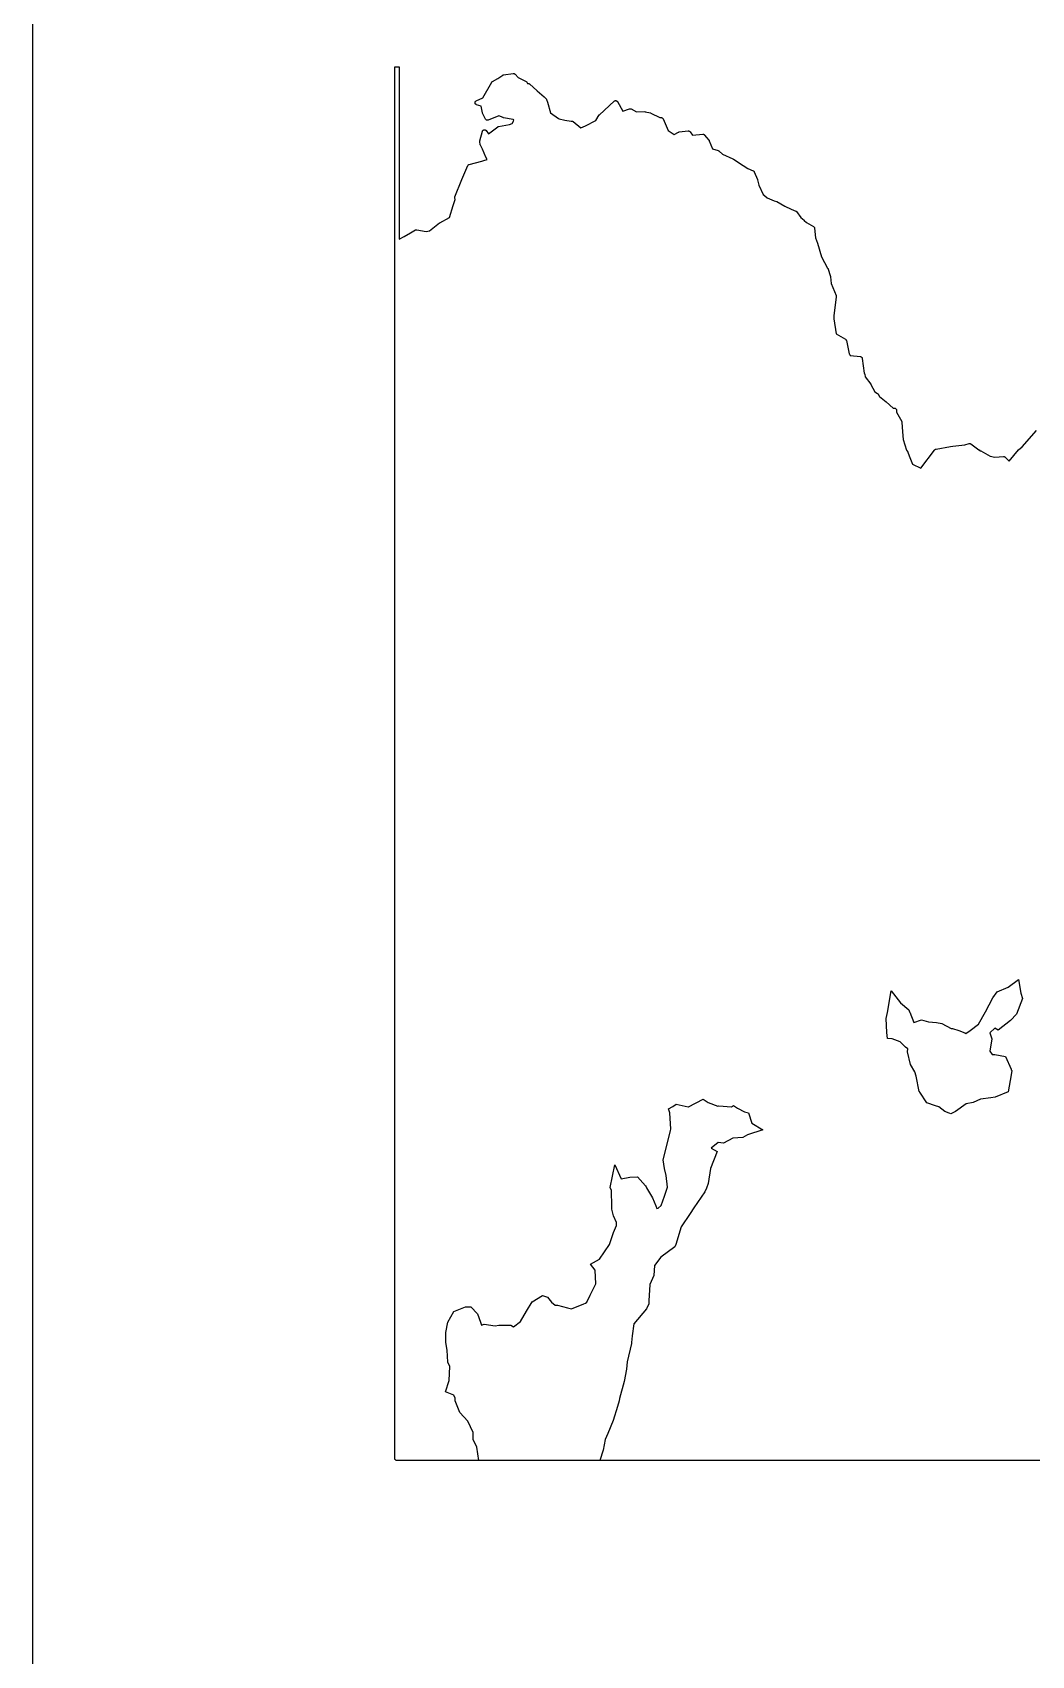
# Model space of a CAD drawing. Header units: millimetres. Extents: x 0 to 600, y 0 to 900.
# Drawn here: x 0 to 35.8, y 734 to 792.2 of the extents above; entities that cross this region are included whole.
import ezdxf

# ---------------------------------------------------------------- set-up
doc = ezdxf.new("R2010")
doc.units = ezdxf.units.MM
for name, color, linetype in [('CORTE', 1, 'Continuous'), ('GRABADO', 5, 'Continuous'), ('HOJA', 8, 'Continuous')]:
    doc.layers.add(name, color=color, linetype=linetype)

msp = doc.modelspace()

# ---------------------------------------------------------------- linework, layer by layer
at = {"layer": 'CORTE'}
msp.add_lwpolyline([(94.266, 741), (35.032, 741), (34.612, 741), (34.196, 741), (33.791, 741), (33.292, 741), (32.813, 741), (32.333, 741), (31.852, 741), (31.282, 741), (30.843, 741), (30.341, 741), (29.868, 741), (29.376, 741), (28.872, 741), (28.404, 741), (27.873, 741), (27.402, 741), (26.986, 741), (26.498, 741), (25.898, 741), (25.321, 741), (24.811, 741), (24.29, 741), (23.802, 741), (23.319, 741), (22.81, 741), (22.294, 741), (13.072, 741), (13.067, 741), (13.061, 741.001), (13.054, 741.003), (13.045, 741.006), (13.039, 741.009), (13.034, 741.012), (13.029, 741.016), (13.022, 741.022), (13.016, 741.029), (13.012, 741.034), (13.009, 741.039), (13.006, 741.045), (13.003, 741.054), (13.001, 741.061), (13, 741.067), (13, 741.072), (13, 741.072), (13, 779.912), (13, 780.035), (13, 781.379), (13, 781.38), (13, 790.982), (13.15, 790.982), (13.15, 784.796), (13.333, 784.896), (13.56, 785.033), (13.739, 785.132), (13.744, 785.135), (13.752, 785.137), (13.763, 785.14), (13.774, 785.141), (13.78, 785.14), (13.784, 785.14), (14.121, 785.081), (14.238, 785.099), (14.598, 785.381), (14.603, 785.385), (14.607, 785.387), (14.955, 785.577), (15.091, 786.009), (15.091, 786.009), (15.16, 786.226), (15.15, 786.288), (15.149, 786.298), (15.15, 786.307), (15.151, 786.312), (15.153, 786.32), (15.407, 786.944), (15.407, 786.944), (15.62, 787.441), (15.622, 787.446), (15.627, 787.454), (15.633, 787.461), (15.636, 787.464), (15.643, 787.47), (15.65, 787.475), (15.654, 787.477), (15.662, 787.481), (15.669, 787.483), (16.124, 787.602), (16.125, 787.602), (16.191, 787.619), (16.308, 787.655), (16.267, 787.742), (16.144, 788.03), (16.069, 788.172), (16.068, 788.176), (16.065, 788.182), (16.064, 788.189), (16.063, 788.194), (16.049, 788.294), (16.049, 788.299), (16.049, 788.309), (16.05, 788.318), (16.051, 788.322), (16.14, 788.67), (16.141, 788.674), (16.144, 788.682), (16.148, 788.689), (16.151, 788.694), (16.157, 788.701), (16.165, 788.709), (16.175, 788.715), (16.181, 788.718), (16.186, 788.72), (16.194, 788.722), (16.198, 788.723), (16.205, 788.724), (16.217, 788.724), (16.228, 788.723), (16.237, 788.72), (16.245, 788.717), (16.25, 788.714), (16.255, 788.711), (16.262, 788.705), (16.268, 788.7), (16.271, 788.696), (16.357, 788.581), (16.692, 788.829), (16.696, 788.832), (16.701, 788.835), (16.709, 788.838), (16.716, 788.84), (16.721, 788.842), (17.111, 788.907), (17.206, 788.954), (17.255, 789.029), (17.268, 789.081), (17.239, 789.089), (16.893, 789.156), (16.888, 789.157), (16.882, 789.159), (16.734, 789.218), (16.345, 789.07), (16.34, 789.068), (16.329, 789.065), (16.323, 789.065), (16.318, 789.064), (16.307, 789.065), (16.301, 789.067), (16.296, 789.068), (16.288, 789.071), (16.28, 789.075), (16.274, 789.079), (16.269, 789.083), (16.263, 789.088), (16.259, 789.093), (16.255, 789.098), (16.252, 789.104), (16.144, 789.315), (16.142, 789.319), (16.14, 789.327), (16.138, 789.334), (16.098, 789.571), (15.927, 789.622), (15.923, 789.624), (15.918, 789.626), (15.911, 789.63), (15.904, 789.635), (15.9, 789.638), (15.895, 789.644), (15.889, 789.652), (15.886, 789.657), (15.883, 789.663), (15.881, 789.669), (15.878, 789.677), (15.877, 789.685), (15.877, 789.693), (15.877, 789.699), (15.877, 789.704), (15.88, 789.714), (15.882, 789.721), (15.884, 789.727), (15.889, 789.734), (15.893, 789.739), (15.897, 789.745), (15.907, 789.754), (15.916, 789.759), (15.92, 789.761), (16.159, 789.868), (16.473, 790.427), (16.475, 790.431), (16.48, 790.437), (16.486, 790.443), (16.493, 790.449), (16.498, 790.452), (16.695, 790.567), (16.868, 790.683), (16.874, 790.687), (16.886, 790.692), (16.896, 790.694), (17.249, 790.739), (17.257, 790.74), (17.269, 790.739), (17.281, 790.736), (17.289, 790.732), (17.297, 790.729), (17.303, 790.724), (17.306, 790.722), (17.31, 790.718), (17.419, 790.602), (17.71, 790.454), (17.715, 790.451), (17.72, 790.447), (17.726, 790.442), (17.731, 790.437), (17.736, 790.43), (17.74, 790.423), (17.743, 790.418), (17.745, 790.413), (17.755, 790.38), (17.763, 790.382), (17.77, 790.383), (17.775, 790.384), (17.78, 790.384), (17.791, 790.383), (17.8, 790.381), (17.804, 790.38), (17.81, 790.378), (17.819, 790.373), (17.826, 790.368), (17.829, 790.366), (18.108, 790.119), (18.354, 789.907), (18.356, 789.904), (18.426, 789.832), (18.429, 789.829), (18.434, 789.822), (18.438, 789.814), (18.44, 789.809), (18.472, 789.719), (18.473, 789.716), (18.581, 789.327), (18.866, 789.133), (18.89, 789.119), (19.101, 789.072), (19.32, 789.03), (19.343, 789.032), (19.351, 789.032), (19.367, 789.03), (19.376, 789.027), (19.382, 789.024), (19.388, 789.021), (19.393, 789.018), (19.671, 788.799), (19.841, 788.861), (20.203, 789.055), (20.332, 789.255), (20.334, 789.258), (20.339, 789.265), (20.864, 789.749), (20.87, 789.754), (20.877, 789.758), (20.882, 789.761), (20.888, 789.763), (20.896, 789.766), (20.902, 789.768), (20.91, 789.769), (20.917, 789.769), (20.927, 789.768), (20.933, 789.767), (20.934, 789.767), (20.938, 789.766), (20.944, 789.764), (20.952, 789.761), (20.957, 789.758), (20.965, 789.753), (20.972, 789.746), (20.976, 789.742), (20.98, 789.737), (20.983, 789.733), (21.181, 789.395), (21.418, 789.474), (21.421, 789.475), (21.429, 789.477), (21.44, 789.478), (21.448, 789.477), (21.454, 789.476), (21.46, 789.475), (21.468, 789.472), (21.473, 789.47), (21.673, 789.361), (21.961, 789.373), (21.968, 789.373), (21.974, 789.372), (21.978, 789.371), (22.173, 789.326), (22.18, 789.324), (22.187, 789.321), (22.506, 789.165), (22.559, 789.16), (22.564, 789.159), (22.571, 789.158), (22.579, 789.155), (22.583, 789.153), (22.59, 789.15), (22.598, 789.144), (22.604, 789.139), (22.612, 789.13), (22.617, 789.121), (22.619, 789.118), (22.658, 789.029), (22.807, 788.701), (23.014, 788.556), (23.175, 788.638), (23.18, 788.64), (23.189, 788.643), (23.194, 788.644), (23.198, 788.645), (23.525, 788.681), (23.531, 788.681), (23.539, 788.68), (23.548, 788.679), (23.554, 788.677), (23.559, 788.676), (23.568, 788.671), (23.576, 788.666), (23.58, 788.663), (23.585, 788.658), (23.59, 788.652), (23.68, 788.533), (24.049, 788.563), (24.054, 788.563), (24.064, 788.563), (24.076, 788.56), (24.086, 788.556), (24.097, 788.55), (24.103, 788.545), (24.108, 788.54), (24.112, 788.535), (24.182, 788.446), (24.265, 788.352), (24.268, 788.349), (24.271, 788.344), (24.275, 788.337), (24.277, 788.332), (24.391, 788.042), (24.601, 787.975), (24.606, 787.973), (24.615, 787.969), (24.623, 787.963), (24.627, 787.96), (24.749, 787.847), (25.124, 787.681), (25.124, 787.681), (25.13, 787.679), (25.138, 787.675), (25.146, 787.669), (25.147, 787.669), (25.49, 787.441), (25.657, 787.331), (25.854, 787.252), (25.859, 787.25), (25.865, 787.247), (25.872, 787.242), (25.877, 787.237), (25.883, 787.231), (25.886, 787.226), (25.889, 787.221), (25.893, 787.215), (26.008, 786.943), (26.009, 786.938), (26.011, 786.934), (26.06, 786.732), (26.206, 786.399), (26.253, 786.365), (26.357, 786.286), (26.61, 786.181), (26.693, 786.156), (26.7, 786.154), (26.705, 786.151), (26.993, 785.979), (27.22, 785.882), (27.387, 785.809), (27.391, 785.807), (27.395, 785.804), (27.404, 785.798), (27.412, 785.789), (27.566, 785.577), (27.684, 785.477), (27.687, 785.474), (27.76, 785.398), (28.019, 785.252), (28.025, 785.248), (28.03, 785.244), (28.034, 785.24), (28.039, 785.235), (28.044, 785.228), (28.047, 785.223), (28.051, 785.215), (28.054, 785.206), (28.055, 785.201), (28.056, 785.196), (28.087, 784.847), (28.156, 784.653), (28.305, 784.169), (28.306, 784.167), (28.306, 784.166), (28.522, 783.765), (28.523, 783.762), (28.525, 783.758), (28.622, 783.463), (28.623, 783.456), (28.624, 783.45), (28.645, 783.211), (28.827, 782.781), (28.828, 782.779), (28.831, 782.774), (28.833, 782.768), (28.834, 782.76), (28.835, 782.754), (28.835, 782.753), (28.835, 782.748), (28.835, 782.74), (28.833, 782.73), (28.741, 782.049), (28.745, 781.942), (28.829, 781.407), (29.162, 781.21), (29.165, 781.208), (29.171, 781.204), (29.178, 781.197), (29.184, 781.191), (29.189, 781.182), (29.193, 781.173), (29.195, 781.165), (29.297, 780.694), (29.316, 780.666), (29.319, 780.66), (29.333, 780.631), (29.704, 780.587), (29.71, 780.586), (29.714, 780.584), (29.721, 780.582), (29.728, 780.578), (29.735, 780.573), (29.741, 780.569), (29.746, 780.563), (29.751, 780.558), (29.755, 780.551), (29.759, 780.544), (29.762, 780.537), (29.764, 780.531), (29.765, 780.525), (29.832, 779.997), (29.844, 779.981), (29.847, 779.975), (29.851, 779.968), (29.853, 779.963), (29.854, 779.957), (29.875, 779.86), (30.073, 779.597), (30.076, 779.592), (30.217, 779.327), (30.315, 779.263), (30.32, 779.259), (30.325, 779.254), (30.331, 779.248), (30.335, 779.242), (30.385, 779.161), (30.62, 778.962), (30.878, 778.743), (30.919, 778.743), (30.925, 778.742), (30.93, 778.742), (30.937, 778.74), (30.946, 778.737), (30.951, 778.734), (30.957, 778.731), (30.962, 778.727), (30.969, 778.721), (30.975, 778.714), (30.979, 778.709), (30.982, 778.703), (30.985, 778.698), (30.988, 778.689), (30.99, 778.681), (30.991, 778.676), (30.991, 778.67), (30.991, 778.6), (31.179, 778.266), (31.182, 778.259), (31.185, 778.25), (31.186, 778.245), (31.186, 778.241), (31.206, 777.892), (31.236, 777.62), (31.349, 777.228), (31.388, 777.182), (31.392, 777.177), (31.396, 777.17), (31.399, 777.164), (31.401, 777.159), (31.443, 777.026), (31.567, 776.734), (31.872, 776.592), (32.356, 777.235), (32.359, 777.239), (32.362, 777.243), (32.366, 777.246), (32.372, 777.252), (32.381, 777.259), (32.392, 777.264), (32.4, 777.266), (32.405, 777.267), (32.413, 777.269), (32.416, 777.269), (32.929, 777.365), (32.934, 777.366), (33.014, 777.371), (33.449, 777.421), (33.598, 777.467), (33.604, 777.468), (33.61, 777.469), (33.617, 777.47), (33.628, 777.469), (33.639, 777.467), (33.648, 777.463), (33.655, 777.459), (33.66, 777.456), (33.944, 777.251), (33.949, 777.247), (33.953, 777.242), (33.977, 777.215), (33.982, 777.215), (33.987, 777.216), (33.998, 777.215), (34.009, 777.212), (34.018, 777.209), (34.024, 777.206), (34.353, 777.018), (34.515, 776.982), (34.831, 777.006), (34.837, 777.006), (34.846, 777.006), (34.853, 777.005), (34.861, 777.002), (34.868, 777), (34.873, 776.997), (34.88, 776.993), (34.886, 776.988), (34.889, 776.985), (35.029, 776.841), (35.367, 777.242), (35.372, 777.247), (35.375, 777.25), (35.504, 777.348), (36.018, 777.933)], dxfattribs=at)
at = {"layer": 'GRABADO'}
for points in [[(31.832, 754.208), (31.826, 754.218), (31.81, 754.238), (31.698, 754.781), (31.649, 754.936), (31.501, 755.201), (31.382, 755.655), (31.394, 755.761), (31.322, 755.823), (31.128, 756.019), (30.834, 756.121), (30.669, 756.135), (30.647, 756.349), (30.619, 756.85), (30.675, 757.065), (30.805, 757.847), (31.138, 757.412), (31.437, 757.158), (31.459, 757.095), (31.466, 757.076), (31.611, 756.707), (31.894, 756.806), (32.138, 756.733), (32.429, 756.709), (32.625, 756.668), (32.96, 756.497), (33.003, 756.497), (33.226, 756.426), (33.449, 756.343), (33.476, 756.316), (33.641, 756.417), (33.929, 756.647), (34.183, 757.086), (34.446, 757.589), (34.609, 757.805), (34.995, 757.975), (35.366, 758.248), (35.449, 757.761), (35.507, 757.573), (35.3, 757.009), (35.083, 756.78), (34.645, 756.435), (34.521, 756.502), (34.338, 756.333), (34.407, 756.123), (34.345, 755.679), (34.423, 755.564), (34.518, 755.559), (34.908, 755.491), (35.104, 755.035), (35.11, 755.013), (35.13, 754.987), (35.107, 754.826), (34.998, 754.217), (34.53, 754.033), (34.377, 754.005), (34.007, 753.959), (33.74, 753.84), (33.495, 753.792), (33.112, 753.512), (32.948, 753.431), (32.877, 753.453), (32.722, 753.511), (32.512, 753.684), (32.394, 753.725), (32.087, 753.832), (31.832, 754.208)], [(15.111, 743.339), (14.811, 743.464), (14.951, 743.867), (14.966, 744.368), (14.901, 744.532), (14.881, 744.954), (14.83, 745.236), (14.83, 745.597), (14.897, 745.963), (15.114, 746.343), (15.528, 746.511), (15.721, 746.511), (15.965, 746.257), (16.066, 745.963), (16.112, 745.852), (16.201, 745.893), (16.598, 745.832), (16.729, 745.853), (17.161, 745.853), (17.254, 745.791), (17.502, 745.987), (17.716, 746.356), (17.924, 746.686), (18.292, 746.921), (18.473, 746.862), (18.617, 746.683), (18.747, 746.566), (18.835, 746.569), (19.189, 746.471), (19.34, 746.445), (19.781, 746.619), (19.833, 746.643), (19.883, 746.68), (20.003, 746.929), (20.204, 747.342), (20.19, 747.822), (20.022, 748.043), (20.342, 748.226), (20.7, 748.749), (20.847, 749.177), (20.947, 749.424), (20.947, 749.533), (20.846, 749.769), (20.779, 750.014), (20.786, 750.106), (20.766, 750.682), (20.723, 750.792), (20.89, 751.607), (21.12, 751.097), (21.43, 751.163), (21.701, 751.179), (21.992, 750.847), (22.015, 750.819), (22.03, 750.781), (22.245, 750.423), (22.356, 750.133), (22.4, 750.034), (22.446, 750.052), (22.554, 750.148), (22.676, 750.476), (22.776, 750.806), (22.737, 751.218), (22.674, 751.478), (22.621, 751.779), (22.731, 752.206), (22.886, 752.833), (22.896, 752.887), (22.859, 753.463), (22.811, 753.615), (22.968, 753.694), (23.086, 753.785), (23.519, 753.681), (23.528, 753.686), (24.06, 753.964), (24.235, 753.838), (24.585, 753.712), (24.624, 753.718), (25.076, 753.68), (25.143, 753.733), (25.285, 753.641), (25.539, 753.502), (25.68, 753.472), (25.808, 753.096), (26.194, 752.864), (25.652, 752.677), (25.476, 752.586), (25.122, 752.556), (24.79, 752.375), (24.598, 752.406), (24.35, 752.2), (24.565, 752.081), (24.321, 751.474), (24.243, 750.934), (24.179, 750.769), (24.119, 750.641), (23.727, 750.062), (23.594, 749.86), (23.274, 749.377), (23.078, 748.748), (23.041, 748.667), (22.539, 748.287), (22.313, 747.992), (22.285, 747.638), (22.145, 747.308), (22.109, 746.723), (22.106, 746.614), (22.026, 746.443), (21.575, 745.905), (21.514, 745.472), (21.488, 745.236), (21.486, 745.194), (21.327, 744.537), (21.314, 744.272), (21.228, 743.836), (21.053, 743.226), (21.041, 743.144), (20.989, 742.941), (20.825, 742.438), (20.636, 741.97), (20.546, 741.748), (20.467, 741.367), (20.35, 741), (16.007, 741), (15.935, 741.475), (15.804, 741.753), (15.804, 742.006), (15.622, 742.408), (15.62, 742.409), (15.33, 742.727), (15.163, 743.144), (15.163, 743.236), (15.111, 743.339)]]:
    msp.add_lwpolyline(points, close=True, dxfattribs=at)
at = {"layer": 'HOJA'}
msp.add_lwpolyline([(0, 0), (600, 0), (600, 900), (0, 900)], close=True, dxfattribs=at)

doc.saveas('drawing.dxf')
